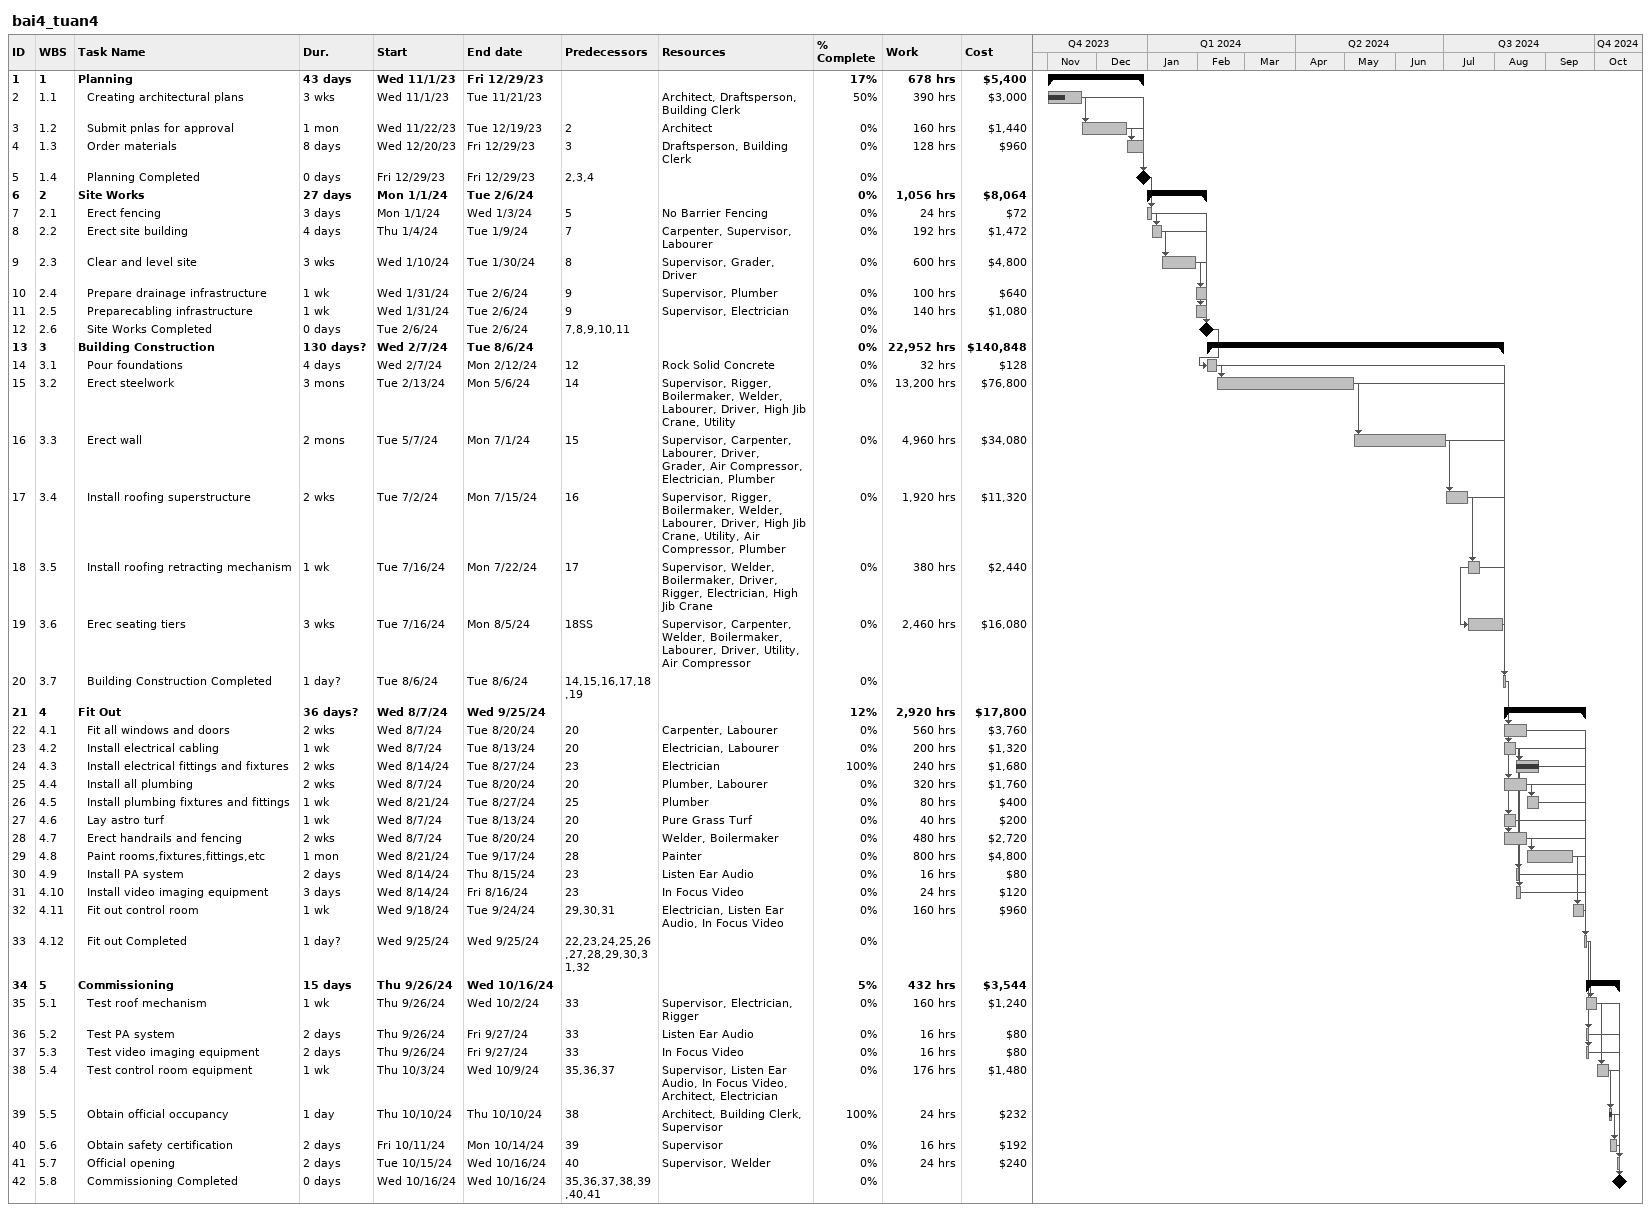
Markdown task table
bai4_tuan4

| ID | WBS | Task | Duration | Start | Finish | Predecessors | Resources | % complete | Work (h) | Cost ($) |
|---|---|---|---|---|---|---|---|---|---|---|
| 1 | 1 | **Planning** | 43d | 2023-11-01 | 2023-12-29 |  |  | 17 | 678 | 5400 |
| 2 | 1.1 | Creating architectural plans | 3w | 2023-11-01 | 2023-11-21 |  | Architect, Draftsperson, Building Clerk | 50 | 390 | 3000 |
| 3 | 1.2 | Submit pnlas for approval | 1mo | 2023-11-22 | 2023-12-19 | 2 | Architect | 0 | 160 | 1440 |
| 4 | 1.3 | Order materials | 8d | 2023-12-20 | 2023-12-29 | 3 | Draftsperson, Building Clerk | 0 | 128 | 960 |
| 5 | 1.4 | Planning Completed | 0d | 2023-12-29 | 2023-12-29 | 2, 3, 4 |  | 0 |  |  |
| 6 | 2 | **Site Works** | 27d | 2024-01-01 | 2024-02-06 |  |  | 0 | 1056 | 8064 |
| 7 | 2.1 | Erect fencing | 3d | 2024-01-01 | 2024-01-03 | 5 | No Barrier Fencing | 0 | 24 | 72 |
| 8 | 2.2 | Erect site building | 4d | 2024-01-04 | 2024-01-09 | 7 | Carpenter, Supervisor, Labourer | 0 | 192 | 1472 |
| 9 | 2.3 | Clear and level site | 3w | 2024-01-10 | 2024-01-30 | 8 | Supervisor, Grader, Driver | 0 | 600 | 4800 |
| 10 | 2.4 | Prepare drainage infrastructure | 1w | 2024-01-31 | 2024-02-06 | 9 | Supervisor, Plumber | 0 | 100 | 640 |
| 11 | 2.5 | Preparecabling infrastructure | 1w | 2024-01-31 | 2024-02-06 | 9 | Supervisor, Electrician | 0 | 140 | 1080 |
| 12 | 2.6 | Site Works Completed | 0d | 2024-02-06 | 2024-02-06 | 7, 8, 9, 10, 11 |  | 0 |  |  |
| 13 | 3 | **Building Construction** | 130d? | 2024-02-07 | 2024-08-06 |  |  | 0 | 22952 | 140848 |
| 14 | 3.1 | Pour foundations | 4d | 2024-02-07 | 2024-02-12 | 12 | Rock Solid Concrete | 0 | 32 | 128 |
| 15 | 3.2 | Erect steelwork | 3mo | 2024-02-13 | 2024-05-06 | 14 | Supervisor, Rigger, Boilermaker, Welder, Labourer, Driver, High Jib Crane, Utility | 0 | 13200 | 76800 |
| 16 | 3.3 | Erect wall | 2mo | 2024-05-07 | 2024-07-01 | 15 | Supervisor, Carpenter, Labourer, Driver, Grader, Air Compressor, Electrician, Plumber | 0 | 4960 | 34080 |
| 17 | 3.4 | Install roofing superstructure | 2w | 2024-07-02 | 2024-07-15 | 16 | Supervisor, Rigger, Boilermaker, Welder, Labourer, Driver, High Jib Crane, Utility, Air Compressor, Plumber | 0 | 1920 | 11320 |
| 18 | 3.5 | Install roofing retracting mechanism | 1w | 2024-07-16 | 2024-07-22 | 17 | Supervisor, Welder, Boilermaker, Driver, Rigger, Electrician, High Jib Crane | 0 | 380 | 2440 |
| 19 | 3.6 | Erec seating tiers | 3w | 2024-07-16 | 2024-08-05 | 18SS | Supervisor, Carpenter, Welder, Boilermaker, Labourer, Driver, Utility, Air Compressor | 0 | 2460 | 16080 |
| 20 | 3.7 | Building Construction Completed | 1d? | 2024-08-06 | 2024-08-06 | 14, 15, 16, 17, 18, 19 |  | 0 |  |  |
| 21 | 4 | **Fit Out** | 36d? | 2024-08-07 | 2024-09-25 |  |  | 12 | 2920 | 17800 |
| 22 | 4.1 | Fit all windows and doors | 2w | 2024-08-07 | 2024-08-20 | 20 | Carpenter, Labourer | 0 | 560 | 3760 |
| 23 | 4.2 | Install electrical cabling | 1w | 2024-08-07 | 2024-08-13 | 20 | Electrician, Labourer | 0 | 200 | 1320 |
| 24 | 4.3 | Install electrical fittings and fixtures | 2w | 2024-08-14 | 2024-08-27 | 23 | Electrician | 100 | 240 | 1680 |
| 25 | 4.4 | Install all plumbing | 2w | 2024-08-07 | 2024-08-20 | 20 | Plumber, Labourer | 0 | 320 | 1760 |
| 26 | 4.5 | Install plumbing fixtures and fittings | 1w | 2024-08-21 | 2024-08-27 | 25 | Plumber | 0 | 80 | 400 |
| 27 | 4.6 | Lay astro turf | 1w | 2024-08-07 | 2024-08-13 | 20 | Pure Grass Turf | 0 | 40 | 200 |
| 28 | 4.7 | Erect handrails and fencing | 2w | 2024-08-07 | 2024-08-20 | 20 | Welder, Boilermaker | 0 | 480 | 2720 |
| 29 | 4.8 | Paint rooms,fixtures,fittings,etc | 1mo | 2024-08-21 | 2024-09-17 | 28 | Painter | 0 | 800 | 4800 |
| 30 | 4.9 | Install PA system | 2d | 2024-08-14 | 2024-08-15 | 23 | Listen Ear Audio | 0 | 16 | 80 |
| 31 | 4.10 | Install video imaging equipment | 3d | 2024-08-14 | 2024-08-16 | 23 | In Focus Video | 0 | 24 | 120 |
| 32 | 4.11 | Fit out control room | 1w | 2024-09-18 | 2024-09-24 | 29, 30, 31 | Electrician, Listen Ear Audio, In Focus Video | 0 | 160 | 960 |
| 33 | 4.12 | Fit out Completed | 1d? | 2024-09-25 | 2024-09-25 | 22, 23, 24, 25, 26, 27, 28, 29, 30, 31, 32 |  | 0 |  |  |
| 34 | 5 | **Commissioning** | 15d | 2024-09-26 | 2024-10-16 |  |  | 5 | 432 | 3544 |
| 35 | 5.1 | Test roof mechanism | 1w | 2024-09-26 | 2024-10-02 | 33 | Supervisor, Electrician, Rigger | 0 | 160 | 1240 |
| 36 | 5.2 | Test PA system | 2d | 2024-09-26 | 2024-09-27 | 33 | Listen Ear Audio | 0 | 16 | 80 |
| 37 | 5.3 | Test video imaging equipment | 2d | 2024-09-26 | 2024-09-27 | 33 | In Focus Video | 0 | 16 | 80 |
| 38 | 5.4 | Test control room equipment | 1w | 2024-10-03 | 2024-10-09 | 35, 36, 37 | Supervisor, Listen Ear Audio, In Focus Video, Architect, Electrician | 0 | 176 | 1480 |
| 39 | 5.5 | Obtain official occupancy | 1d | 2024-10-10 | 2024-10-10 | 38 | Architect, Building Clerk, Supervisor | 100 | 24 | 232 |
| 40 | 5.6 | Obtain safety certification | 2d | 2024-10-11 | 2024-10-14 | 39 | Supervisor | 0 | 16 | 192 |
| 41 | 5.7 | Official opening | 2d | 2024-10-15 | 2024-10-16 | 40 | Supervisor, Welder | 0 | 24 | 240 |
| 42 | 5.8 | Commissioning Completed | 0d | 2024-10-16 | 2024-10-16 | 35, 36, 37, 38, 39, 40, 41 |  | 0 |  |  |
